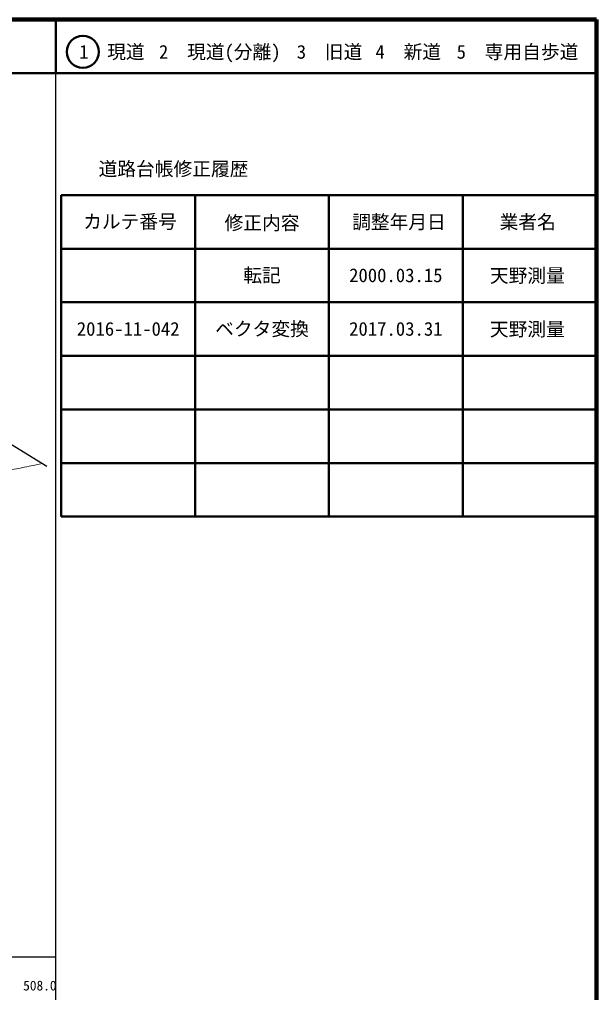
# Model space of a CAD drawing. Units: millimetres, scale not verified. Extents: x 40000 to 680000, y 20000 to 380000.
# Drawn here: x 572188 to 680000, y 198357 to 380000 of the extents above; entities that cross this region are included whole.
import ezdxf
from ezdxf.enums import TextEntityAlignment as Align

# ---------------------------------------------------------------- set-up
doc = ezdxf.new("R2010")
doc.units = ezdxf.units.MM
doc.header["$LTSCALE"] = 1000
for name, color, linetype, lineweight in [('M-BMK-OTRS', 5, 'Continuous', 25), ('M-TTL', 2, 'Continuous', 140), ('M-TTL-BAND', 7, 'Continuous', 25), ('M-TTL-FRAM', 2, 'Continuous', 50), ('M-TTL-LINE', 7, 'Continuous', 50), ('M-WORK', 1, 'Continuous', 13)]:
    doc.layers.add(name, color=color, linetype=linetype, lineweight=lineweight)
doc.layers.add('M-TTL-TXT', color=7, linetype='Continuous')
doc.styles.add('ＭＳ ゴシック', font='')
doc.styles.get('ＭＳ ゴシック').set_extended_font_data('MS Gothic')

msp = doc.modelspace()

# ---------------------------------------------------------------- linework, layer by layer
at = {"layer": 'M-BMK-OTRS'}
msp.add_line((547459, 314942), (577293, 296641), dxfattribs=at)
at = {"layer": 'M-TTL'}
for p, q in [((680000, 380000), (40000, 380000)), ((680000, 20000), (680000, 380000))]:
    msp.add_line(p, q, dxfattribs=at)
at = {"layer": 'M-TTL-BAND'}
for p, q in [((579000, 20000), (579000, 370000)), ((40000, 205000), (579000, 205000))]:
    msp.add_line(p, q, dxfattribs=at)
at = {"layer": 'M-TTL-FRAM'}
for p, q in [((580000, 347197), (580000, 287197)), ((580000, 347197), (680000, 347197)), ((580000, 287197), (680000, 287197))]:
    msp.add_line(p, q, dxfattribs=at)
at = {"layer": 'M-TTL-LINE'}
for p, q in [((579000, 380000), (579000, 370000)), ((40000, 370000), (680000, 370000)), ((605000, 347197), (605000, 287197)), ((630000, 347197), (630000, 287197)), ((655000, 347197), (655000, 287197)), ((580000, 337197), (680000, 337197)), ((580000, 327197), (680000, 327197)), ((580000, 317197), (680000, 317197)), ((580000, 307197), (680000, 307197)), ((580000, 297197), (680000, 297197))]:
    msp.add_line(p, q, dxfattribs=at)
msp.add_circle((584031, 373958), 3000, dxfattribs=at)
at = {"layer": 'M-WORK'}
msp.add_open_spline([(551920, 274053), (551970, 274833), (551999, 275066), (552092, 275710), (552244, 276753), (552379, 277335), (552702, 278337), (553152, 279733), (553501, 280483), (554094, 281824), (554629, 283033), (554972, 283692), (555611, 284850), (556319, 286135), (556698, 286874), (557557, 288063), (558471, 289328), (559001, 290043), (560137, 291112), (561252, 292160), (561932, 292715), (563257, 293481), (564354, 294116), (565043, 294341), (566235, 294771), (567313, 295160), (567938, 295319), (569050, 295592), (570402, 295924), (571180, 296021), (572545, 296296), (574106, 296610), (574594, 296708), (576542, 297102)], degree=3, knots=[0, 0, 0, 0, 1, 1, 1, 2, 2, 2, 3, 3, 3, 4, 4, 4, 5, 5, 5, 6, 6, 6, 7, 7, 7, 8, 8, 8, 9, 9, 9, 10, 10, 10, 11, 11, 11, 11], dxfattribs=at)

# ---------------------------------------------------------------- texts
at = {"layer": 'M-TTL-BAND', "style": 'ＭＳ ゴシック'}
msp.add_text('508.0', height=1833, dxfattribs=at).set_placement((576000, 198195), align=Align.BOTTOM_CENTER)
at = {"layer": 'M-TTL-TXT', "style": 'ＭＳ ゴシック'}
for s, p in [('1\u3000現道', (589448, 373958)), ('2\u3000現道(分離)', (609619, 373958)), ('3\u3000旧道', (630121, 373958)), ('4\u3000新道', (644824, 373958)), ('5\u3000専用自歩道', (665228, 373958)), ('道路台帳修正履歴', (600968, 352113)), ('カルテ番号', (592839, 342277)), ('修正内容', (617509, 342023)), ('調整年月日', (643089, 342197)), ('業者名', (667134, 342197)), ('転記', (617500, 332245)), ('2000.03.15', (642500, 332245)), ('天野測量', (667077, 332189)), ('2016-11-042', (592500, 322245)), ('ベクタ変換', (617500, 322245)), ('2017.03.31', (642500, 322245)), ('天野測量', (667077, 322189))]:
    msp.add_text(s, height=2566, dxfattribs=at).set_placement(p, align=Align.MIDDLE_CENTER)

doc.saveas('drawing.dxf')
